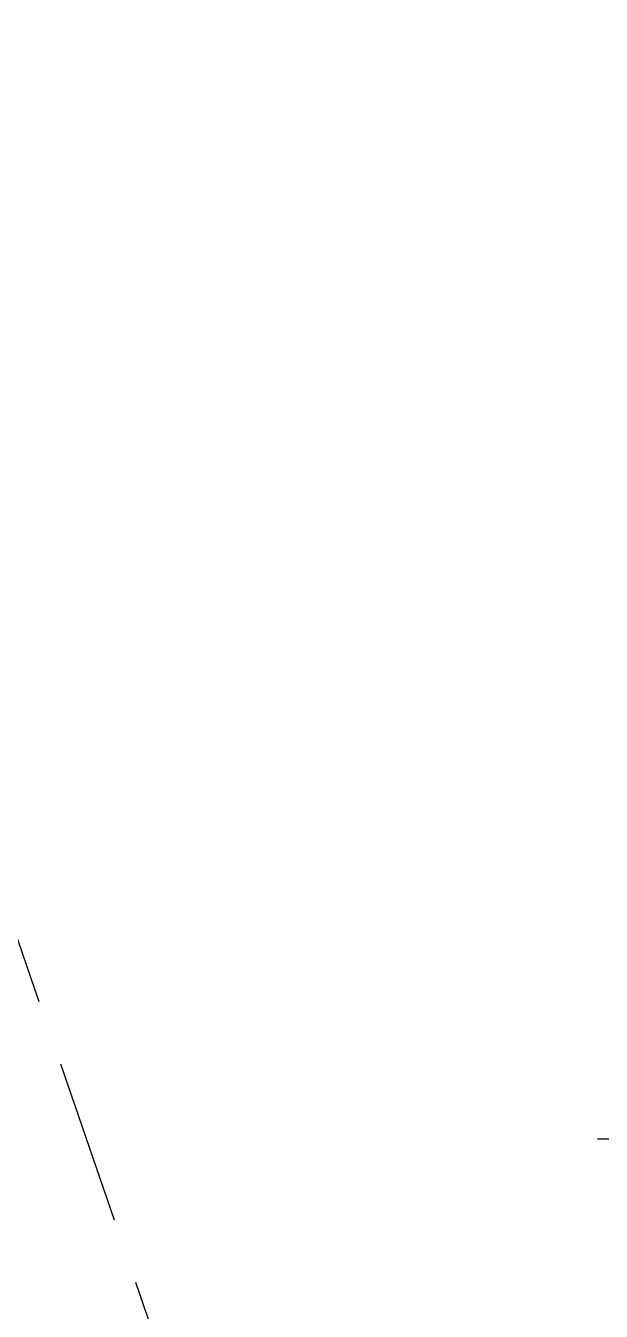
# Model space of a CAD drawing. Header units: inches. Extents: x 0 to 1813292486, y 0 to 3473589894.
# Drawn here: x 600534158 to 600535030, y 3473205481 to 3473207428 of the extents above; entities that cross this region are included whole.
import ezdxf

# ---------------------------------------------------------------- set-up
doc = ezdxf.new("R2010")
doc.units = ezdxf.units.IN
doc.header["$LTSCALE"] = 1000
doc.header["$MEASUREMENT"] = 0
doc.linetypes.add('AX-MALL-WALL-P02-QT$0$DASH', pattern=[0.35, 0.25, -0.1])
for name, color, linetype in [('A-Anno-Note', 241, 'Continuous'), ('AX-MALL-DIM-P02$0$A-Anno-Dims', 3, 'Continuous'), ('AX-MALL-P02-200$0$A-Anno-Note', 241, 'Continuous'), ('AX-MALL-WALL-P02$0$A-Anno-Note', 241, 'Continuous'), ('AX-MALL-WALL-P02-QT$0$A-Detl-Patt', 8, 'Continuous'), ('AX-MALL-WALL-P02-QT$0$A-Detl-Thin', 131, 'Continuous')]:
    doc.layers.add(name, color=color, linetype=linetype)
doc.styles.add('AX-MALL-DIM-P02$0$_TCH_DIM_T3', font='gbenor.shx')
doc.dimstyles.new('AX-MALL-DIM-P02$0$_TCH_ARCH&&180', dxfattribs={"dimtxt": 535.5, "dimasz": 270, "dimexe": 450, "dimexo": 450, "dimgap": 137.25, "dimtad": 1, "dimdec": 0, "dimzin": 0, "dimdsep": 46, "dimtxsty": 'AX-MALL-DIM-P02$0$_TCH_DIM_T3', "dimblk": 'AX-MALL-DIM-P02$0$_ArchTick', "dimcen": 0.09, "dimclrt": 7, "dimazin": 2, "dimtfac": 1, "dimtdec": 0, "dimtix": 1, "dimtmove": 2, "dimatfit": 3, "dimfxl": 500, "dimtolj": 1, "dimtzin": 0, "dimarcsym": 0})

# ---------------------------------------------------------------- blocks, each defined once
blk = doc.blocks.new('AX-MALL-WALL-P02-QT$0$tj')
at = {"layer": 'AX-MALL-WALL-P02-QT$0$A-Detl-Patt'}
h = blk.add_hatch(dxfattribs=at)
h.set_pattern_fill('STEEL', color=256, scale=100.0000000000001, angle=50.43183869082386)
h.set_pattern_definition([(75.00000000004839, (-14278.19445574284, 156289.8254051208), (-153.3407249234246, 41.08752340989569), []), (75.00000000004839, (-14317.88195610046, 156358.5661673546), (-153.3407249234246, 41.08752340989569), [])])
edge = h.paths.add_edge_path()
edge.add_line((88101.273016572, 47666.64152574539), (87883.93542659283, 47459.84604215622))
edge.add_line((87883.93542659283, 47459.84604215622), (91571.54751467705, 43584.64122533798))
edge.add_arc((262949.389629302, 558937.705083496), 543101.4133620498, 251.6057364187558, 260.0288666978238)
edge.add_arc((172180.8466627672, -2862.146247219684), 27099.9982179492, 64.7128659603706, 96.9316049602786, ccw=False)
edge.add_arc((262948.9730309481, 558936.3205539446), 543099.9677998082, 261.6155114784545, 271.7251478115656)
edge.add_line((279298.9759148359, 16082.51663446426), (279298.9759315252, 16382.65274763107))
edge.add_arc((262948.9742454757, 558936.3204835369), 542799.9676941936, 261.62020364125146, 271.7261014454634, ccw=False)
edge.add_arc((172180.8456921196, -2862.14609140989), 27400.00151046549, 64.80631838577902, 96.83815911678944)
edge.add_arc((262949.394896181, 558937.7037490648), 542801.4137571028, 251.6136389015772, 260.02417327084333, ccw=False)
edge.add_line((91737.26096642017, 43845.69257831573), (88101.273016572, 47666.64152574539))
blk = doc.blocks.new('AX-MALL-WALL-P02-QT')
at = {"layer": 'AX-MALL-WALL-P02-QT$0$A-Detl-Patt', "linetype": 'AX-MALL-WALL-P02-QT$0$DASH'}
blk.add_line((600337903.6827328, 3473071256.615159), (600338491.9433864, 3473094969.073939), dxfattribs=at)
at = {"layer": 'AX-MALL-WALL-P02-QT$0$A-Detl-Thin', "rotation": 339.5681613091762}
blk.add_blockref('AX-MALL-WALL-P02-QT$0$tj', (600144118.6961328, 3473128496.287411), dxfattribs=at)
blk = doc.blocks.new('AX-MALL-WALL-P02')
at = {"layer": 'AX-MALL-WALL-P02$0$A-Anno-Note'}
blk.add_blockref('AX-MALL-WALL-P02-QT', (0, 0), dxfattribs=at)
blk = doc.blocks.new('AX-MALL-DIM-P02$0$_ArchTick')
at = {"color": 0, "linetype": 'ByBlock', "const_width": 0.4}
blk.add_lwpolyline([(-0.5, -0.5), (0.5, 0.5)], dxfattribs=at)
blk = doc.blocks.new('*D1051')
at = {"layer": 'AX-MALL-DIM-P02$0$A-Anno-Dims', "color": 0, "lineweight": -2, "transparency": 16777216}
for p, q in [((600339612.9446, 3473081344.624933), (600338892.4249227, 3473081613.039655)), ((600338712.2702353, 3473079840.385604), (600339314.1145887, 3473081455.947881)), ((600339011.1002463, 3473079729.062657), (600338290.5805693, 3473079997.477379))]:
    blk.add_line(p, q, dxfattribs=at)
at = {"layer": 'AX-MALL-DIM-P02$0$A-Anno-Dims', "color": 0, "lineweight": -2, "transparency": 16777216, "xscale": 270, "yscale": 270, "zscale": 270}
for p, rotation in [((600339314.1145887, 3473081455.947881), 69.56816130572619), ((600338712.2702353, 3473079840.385604), 249.5681613057262)]:
    blk.add_blockref('AX-MALL-DIM-P02$0$_ArchTick', p, dxfattribs=dict(at, rotation=rotation))
at = {"layer": 'AX-MALL-DIM-P02$0$A-Anno-Dims', "color": 7, "transparency": 16777216, "insert": (600338633.6717129, 3473080789.54934), "char_height": 535.5, "attachment_point": 5, "rotation": 69.56816130572619, "style": 'AX-MALL-DIM-P02$0$_TCH_DIM_T3'}
blk.add_mtext('\\A1;1724', dxfattribs=at)
blk = doc.blocks.new('AX-MALL-DIM-P02')
at = {"layer": 'AX-MALL-DIM-P02$0$A-Anno-Dims'}
dim = blk.add_aligned_dim(p1=(600339432.7899123, 3473079571.970883), p2=(600340034.6342659, 3473081187.533159), distance=768.8921045256159, dimstyle='AX-MALL-DIM-P02$0$_TCH_ARCH&&180', dxfattribs=at)
dim.commit()
dim.dimension.update_dxf_attribs({"geometry": '*D1051', "text_midpoint": (600338633.6717129, 3473080789.54934)})
blk = doc.blocks.new('AX-MALL-P02-200')
at = {"layer": 'AX-MALL-P02-200$0$A-Anno-Note'}
blk.add_blockref('AX-MALL-WALL-P02', (0, 0), dxfattribs=at)
blk.add_blockref('AX-MALL-DIM-P02', (0, 0), dxfattribs=at)

msp = doc.modelspace()

# ---------------------------------------------------------------- block references
at = {"layer": 'A-Anno-Note', "rotation": 20.43183869077545}
msp.add_blockref('AX-MALL-P02-200', (1250392458.527329, 9048125.682563305), dxfattribs=at)

doc.saveas('drawing.dxf')
